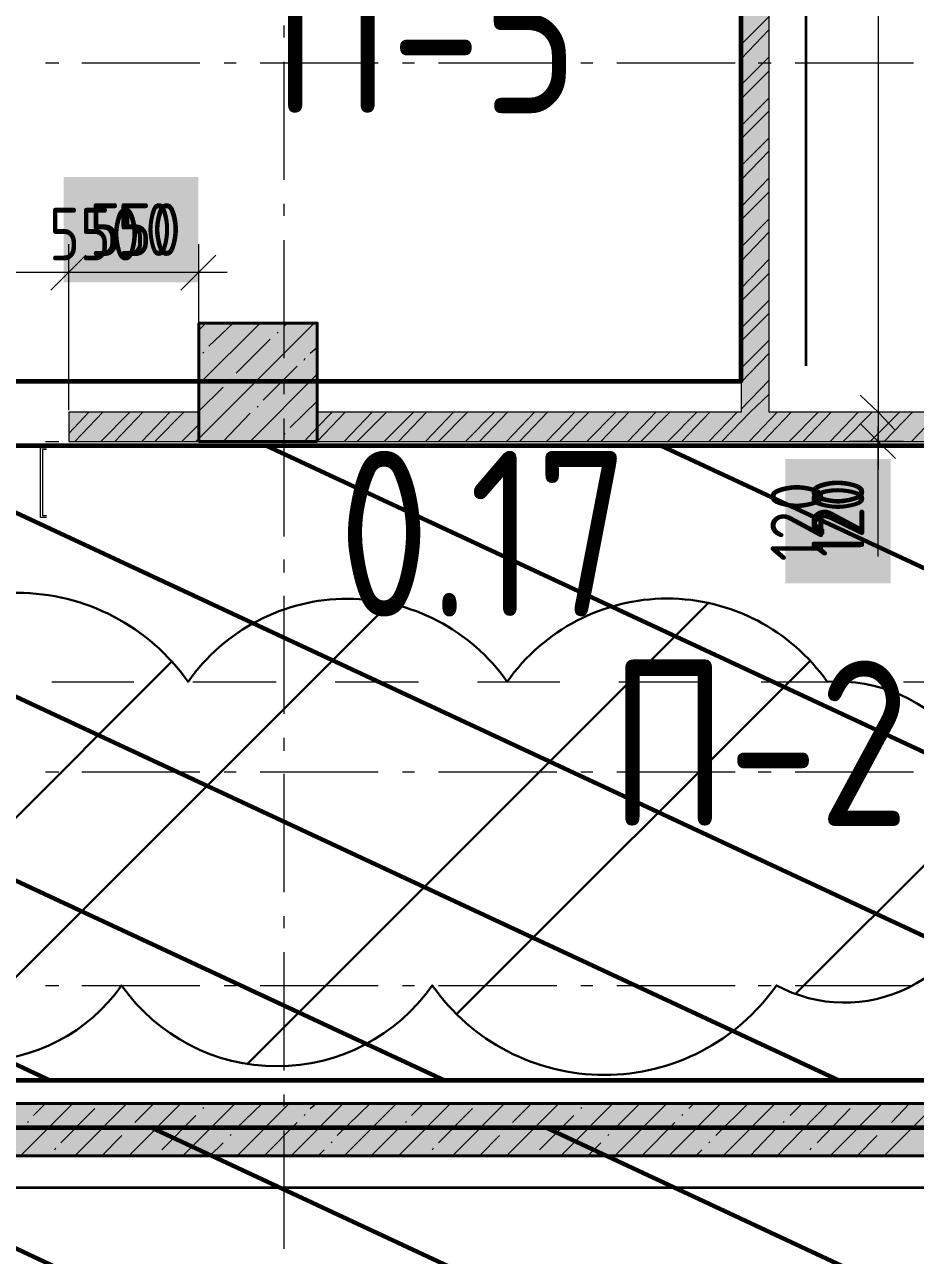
# Model space of a CAD drawing. Header units: millimetres. Extents: x -164500 to 426394, y -23753 to 102118.
# Drawn here: x -41273 to -37507, y 10530 to 15734 of the extents above; entities that cross this region are included whole.
import ezdxf

# ---------------------------------------------------------------- set-up
doc = ezdxf.new("R2010")
doc.units = ezdxf.units.MM
for name, color, linetype, lineweight in [('0) шлифовка', 5, 'Continuous', 60), ('168 поз пол п2 железение', 5, 'Continuous', 30), ('192 подвал стенки 0.2м гидроиз', 6, 'Continuous', 60), ('389 П-1', 210, 'Continuous', 35)]:
    doc.layers.add(name, color=color, linetype=linetype, lineweight=lineweight)
doc.layers.add('PDF _Геометрия', color=7, linetype='Continuous', true_color=0x1f1f1f)
doc.layers.add('PDF _Сплошная заливка', color=7, linetype='Continuous', true_color=0xffffff)
doc.layers.add('PDF _Текст', color=7, linetype='Continuous')
doc.styles.get("Standard").update_dxf_attribs({"font": 'ГОСТ тип А.ttf'})
doc.styles.add('СПДС', font='ГОСТ тип А.ttf', dxfattribs={"width": 0.9})
doc.linetypes.add('зигзаг', pattern='A,0.00254,-5.08,[131,ltypeshp.shx,S=5.08,R=0,X=-5.08,Y=0],-10.16,[131,ltypeshp.shx,S=5.08,R=180,X=5.08,Y=0],-5.08', length=20.32254)
pattern_1 = [(155, (205553.123366, 26878.999876), (-297.8824817879321, -638.8110436927827), [])]

msp = doc.modelspace()

# ---------------------------------------------------------------- hatches: boundary and pattern name
at = {"layer": '0) шлифовка', "true_color": 0x2776bb}
h = msp.add_hatch(dxfattribs=at)
h.set_pattern_fill('ANSI31', color=152, scale=222, angle=110)
h.set_pattern_definition(pattern_1)
h.paths.add_polyline_path([(-45589.63552821949, 13954.70428509475), (-34922.52293063415, 13954.70428509475), (-34922.52293063415, 11268.86259055953), (-45589.63552821949, 11268.86259055953)])
h = msp.add_hatch(dxfattribs=at)
h.set_pattern_fill('ANSI31', color=152, scale=222, angle=110)
h.set_pattern_definition(pattern_1)
h.paths.add_polyline_path([(-31300.44935203256, 966.0755219542325), (-66546.82616380643, 966.0755219542334), (-66546.82616380643, 11069.75445230607), (-31300.44935203256, 11069.75445230607)])
at = {"layer": '168 поз пол п2 железение'}
h = msp.add_hatch(dxfattribs=at)
h.set_pattern_fill('ANSI32', color=256, scale=150)
h.set_pattern_definition([(45, (205553.123366, 26878.999876), (-1010.27881362028, 1010.27881362028), []), (45, (206226.642866, 26878.999876), (-1010.27881362028, 1010.27881362028), [])])
edge = h.paths.add_edge_path()
edge.add_arc((-42987.61818561728, 12247.36604172323), 703.2282171875722, 125.00000004974501, 234.99999995025502, ccw=False)
edge.add_arc((-42663.19200139817, 12411.81324562704), 836.1119513036081, 40.50925848040629, 150.5092583809161, ccw=False)
edge.add_arc((-41304.67405084806, 12448.80240436002), 882.4017401475452, 35.000000049744926, 144.9999999502548, ccw=False)
edge.add_arc((-39907.14790552223, 12482.49375309218), 823.6626662331382, 35.000000049744926, 144.9999999502548, ccw=False)
edge.add_arc((-38555.96295376561, 12481.25085748678), 825.8295885909891, 35.00000004974498, 144.999999950255, ccw=False)
edge.add_arc((-37836.39566903925, 12299.66304086467), 656.679296901274, -16.237897656481323, 93.7621022440286, ccw=False)
edge.add_arc((-37805.66268115471, 12204.60492304532), 606.2548321195458, 241.5997048914091, 351.59970479191924, ccw=False)
edge.add_arc((-38821.59066026151, 12180.76924119121), 888.205996463196, 215.000000049745, 324.999999950255, ccw=False)
edge.add_arc((-40205.91812364328, 12131.17770653565), 801.7457943852462, 215.0000000497452, 324.99999995025513, ccw=False)
edge.add_arc((-41476.42755838735, 12101.07299940766), 749.2598392749042, 215.000000049745, 324.999999950255, ccw=False)
edge.add_arc((-42740.57930396663, 12126.72600464865), 793.9844890049113, 215.0000000497449, 324.99999995025485, ccw=False)
at = {"layer": 'PDF _Сплошная заливка', "linetype": 'зигзаг', "transparency": 33554559}
h = msp.add_hatch(color=256, dxfattribs=at)
h.paths.add_polyline_path([(-38243.8161302075, 17915.68533307044), (-38125.19851594188, 17915.68533307044), (-38125.19851594188, 21728.39436316303), (-38243.8161302075, 21728.39436316303)])
h.paths.add_polyline_path([(-38125.19851594188, 17911.44898970624), (-38243.8161302075, 17911.44898970624), (-38243.8161302075, 14094.50361621539), (-38125.19851594188, 14094.50361621539)])
h = msp.add_hatch(color=256, dxfattribs=at)
h.paths.add_polyline_path([(-42488.63218375464, 13971.64965855153), (-42488.63218375464, 14094.50361621539), (-45089.7470109378, 14094.50361621539), (-45089.7470109378, 13971.64965855153)])
h.paths.add_polyline_path([(-41086.40252932016, 14094.50361621539), (-41086.40252932016, 13971.64965855153), (-40535.67789163406, 13971.64965855153), (-40535.67789163406, 14094.50361621539)])
h = msp.add_hatch(color=256, dxfattribs=at)
h.paths.add_polyline_path([(-37303.34790277695, 13971.64965855153), (-37303.34790277695, 14094.50361621539), (-40035.78937435237, 14094.50361621539), (-40035.78937435237, 13971.64965855153)])
h.paths.add_polyline_path([(-36206.13497076895, 14094.50361621539), (-36206.13497076895, 13971.64965855153), (-35202.12159284139, 13971.64965855153), (-35202.12159284139, 14094.50361621539)])

# ---------------------------------------------------------------- linework, layer by layer
at = {"layer": '0) шлифовка'}
for points in [[(-45589.63552821949, 13954.70428509475), (-34922.52293063415, 13954.70428509475), (-34922.52293063415, 11268.86259055953), (-45589.63552821949, 11268.86259055953)], [(-31300.44935203256, 966.0755219542325), (-66546.82616380643, 966.0755219542334), (-66546.82616380643, 11069.75445230607), (-31300.44935203256, 11069.75445230607)]]:
    msp.add_lwpolyline(points, close=True, dxfattribs=at)
at = {"layer": '168 поз пол п2 железение'}
msp.add_lwpolyline([(-43390.97332087337, 11671.31521036253, -0.52056705), (-43390.97332087337, 12823.41687308393, -0.52056705), (-42027.49523973466, 12954.92725053138, -0.52056705), (-40581.85286196145, 12954.92725053138, -0.52056705), (-39232.442949083, 12954.92725053138, -0.52056705), (-37879.48295844821, 12954.92725053138, -0.52056705), (-37205.91200533231, 12116.03829096034, -0.52056705), (-38094.01490295125, 11671.31521036253, -0.52056705), (-39549.16641757176, 11671.31521036253, -0.52056705), (-40862.66982971479, 11671.31521036253, -0.52056705), (-42090.1852870599, 11671.31521036253, -0.52056705)], format="xyb", close=True, dxfattribs=at)
at = {"layer": '192 подвал стенки 0.2м гидроиз'}
msp.add_lwpolyline([(-45089.7470109378, 14594.39213349709), (-45089.7470109378, 14225.83026053954), (-38243.8161302075, 14225.83026053954), (-38243.8161302075, 21584.35868867818), (-45089.7470109378, 21584.35868867818), (-45089.7470109378, 19178.11565635021)], dxfattribs=at)
at = {"layer": '389 П-1'}
for points in [[(-37968.12859091331, 14290.8295413719), (-37968.12859091331, 21516.42483525973), (-36227.04024941527, 21516.42483525973), (-36227.04024941527, 21207.32134795334), (-35037.57255727408, 21207.32134795334), (-35037.57255727408, 21511.60706450668), (-31457.16337860964, 21511.60706450668), (-31457.16337860964, 19917.16680966067), (-35414.8826435614, 19917.16680966067), (-35414.8826435614, 19043.1208619168), (-35041.88353316748, 19043.1208619168), (-35041.88353316748, 14594.33876599907), (-35343.55833809433, 14594.33876599907), (-35343.55833809433, 14230.88122656103), (-36206.13497076895, 14230.88122656103)], [(-48510.89859838673, 9751.818241705709), (-48510.89859838673, 10816.26812290802), (-31637.6784466969, 10816.26812290802), (-31637.6784466969, 1118.543352336328), (-48510.89859838673, 1118.543352336328), (-48510.89859838673, 8371.203727644204)]]:
    msp.add_lwpolyline(points, dxfattribs=at)
at = {"layer": 'PDF _Геометрия', "color": 7, "lineweight": 9}
for points in [[(-37663.43708893798, 21847.01197742864), (-37663.43708893798, 17911.44898970624), (-37663.43708893798, 14094.50361621539), (-37663.43708893798, 13853.03204428592)], [(-40175.58870547303, 15678.89603537843), (-40175.58870547303, 15729.73215578285)], [(-41183.83842676479, 15572.9874512054), (-41128.76596299617, 15572.9874512054)], [(-41031.33006555155, 15572.9874512054), (-40531.44154826987, 15572.9874512054)], [(-40429.76930749509, 15572.9874512054), (-40378.93318709069, 15572.9874512054)], [(-40277.26094628185, 15572.9874512054), (-39777.37242900017, 15572.9874512054)], [(-40175.58870547303, 15077.33527728792), (-40175.58870547303, 15577.2237945696)], [(-39675.70018815729, 15572.9874512054), (-39624.86406778694, 15572.9874512054)], [(-39523.19182697812, 15572.9874512054), (-39023.30330973049, 15572.9874512054)], [(-38921.6310688876, 15572.9874512054), (-38870.79494851724, 15572.9874512054)], [(-38769.12270767437, 15572.9874512054), (-38269.23419039267, 15572.9874512054)], [(-38171.7982929821, 15572.9874512054), (-38116.72582917944, 15572.9874512054)], [(-38015.05358840467, 15572.9874512054), (-37515.16507112299, 15572.9874512054)], [(-40175.58870547303, 14924.82691607468), (-40175.58870547303, 14975.66303651315)], [(-41086.40252932016, 14102.9763029438), (-41086.40252932016, 14687.59168754346), (-41086.40252932016, 14806.20930180907)], [(-40535.67789163406, 14471.53817583322), (-40535.67789163406, 14687.59168754346), (-40535.67789163406, 14806.20930180907)], [(-40175.58870547303, 14323.26615801822), (-40175.58870547303, 14823.15467529991)], [(-42607.24979802023, 14687.59168754346), (-41086.40252932016, 14687.59168754346), (-40417.06027736845, 14687.59168754346)], [(-40175.58870547303, 14170.757796805), (-40175.58870547303, 14225.83026053954)], [(-40175.58870547303, 13569.19703871448), (-40175.58870547303, 14069.0855559621)], [(-37557.528504799, 14094.50361621539), (-37663.43708893798, 14094.50361621539), (-37786.29104660184, 14094.50361621539)], [(-37663.43708893798, 13484.4701713965), (-37663.43708893798, 13925.04988151132), (-37663.43708893798, 14035.19480904853)], [(-41183.83842676479, 13971.64965855153), (-41128.76596299617, 13971.64965855153)], [(-41031.33006555155, 13971.64965855153), (-40531.44154826987, 13971.64965855153)], [(-40429.76930749509, 13971.64965855153), (-40378.93318709069, 13971.64965855153)], [(-40277.26094628185, 13971.64965855153), (-39777.37242900017, 13971.64965855153)], [(-39675.70018815729, 13971.64965855153), (-39624.86406778694, 13971.64965855153)], [(-39523.19182697812, 13971.64965855153), (-39023.30330973049, 13971.64965855153)], [(-38921.6310688876, 13971.64965855153), (-38870.79494851724, 13971.64965855153)], [(-38769.12270767437, 13971.64965855153), (-38269.23419039267, 13971.64965855153)], [(-38171.7982929821, 13971.64965855153), (-38116.72582917944, 13971.64965855153)], [(-38015.05358840467, 13971.64965855153), (-37515.16507112299, 13971.64965855153)], [(-37557.528504799, 13971.64965855153), (-37663.43708893798, 13971.64965855153), (-37786.29104660184, 13971.64965855153)], [(-40175.58870547303, 13416.6886775353), (-40175.58870547303, 13471.76114126985)], [(-40175.58870547303, 12819.36426277493), (-40175.58870547303, 13319.25278005661)], [(-40175.58870547303, 12662.6195581975), (-40175.58870547303, 12717.69202200016)], [(-41183.83842676479, 12573.65634751532), (-41128.76596299617, 12573.65634751532)], [(-41031.33006555155, 12573.65634751532), (-40531.44154826987, 12573.65634751532)], [(-40429.76930749509, 12573.65634751532), (-40378.93318709069, 12573.65634751532)], [(-40277.26094628185, 12573.65634751532), (-39777.37242900017, 12573.65634751532)], [(-40175.58870547303, 12065.29514350525), (-40175.58870547303, 12565.18366078693)], [(-39675.70018815729, 12573.65634751532), (-39624.86406778694, 12573.65634751532)], [(-39523.19182697812, 12573.65634751532), (-39023.30330973049, 12573.65634751532)], [(-38921.6310688876, 12573.65634751532), (-38870.79494851724, 12573.65634751532)], [(-38769.12270767437, 12573.65634751532), (-38269.23419039267, 12573.65634751532)], [(-38171.7982929821, 12573.65634751532), (-38116.72582917944, 12573.65634751532)], [(-38015.05358840467, 12573.65634751532), (-37515.16507112299, 12573.65634751532)], [(-40175.58870547303, 11912.786782292), (-40175.58870547303, 11963.62290269641)], [(-40175.58870547303, 11311.2260242015), (-40175.58870547303, 11811.11454151723)], [(-41183.83842676479, 11671.31521036253), (-41128.76596299617, 11671.31521036253)], [(-41031.33006555155, 11671.31521036253), (-40531.44154826987, 11671.31521036253)], [(-40429.76930749509, 11671.31521036253), (-40378.93318709069, 11671.31521036253)], [(-40277.26094628185, 11671.31521036253), (-39777.37242900017, 11671.31521036253)], [(-39675.70018815729, 11671.31521036253), (-39624.86406778694, 11671.31521036253)], [(-39523.19182697812, 11671.31521036253), (-39023.30330973049, 11671.31521036253)], [(-38921.6310688876, 11671.31521036253), (-38870.79494851724, 11671.31521036253)], [(-38769.12270767437, 11671.31521036253), (-38269.23419039267, 11671.31521036253)], [(-38171.7982929821, 11671.31521036253), (-38116.72582917944, 11671.31521036253)], [(-38015.05358840467, 11671.31521036253), (-37515.16507112299, 11671.31521036253)], [(-40175.58870547303, 11158.7176630223), (-40175.58870547303, 11209.55378339266)], [(-41183.83842676479, 11069.75445230607), (-41128.76596299617, 11069.75445230607)], [(-41031.33006555155, 11069.75445230607), (-40531.44154826987, 11069.75445230607)], [(-40429.76930749509, 11069.75445230607), (-40378.93318709069, 11069.75445230607)], [(-40277.26094628185, 11069.75445230607), (-39777.37242900017, 11069.75445230607)], [(-40175.58870547303, 10557.1569049318), (-40175.58870547303, 11057.04542217943)], [(-39675.70018815729, 11069.75445230607), (-39624.86406778694, 11069.75445230607)], [(-39523.19182697812, 11069.75445230607), (-39023.30330973049, 11069.75445230607)], [(-38921.6310688876, 11069.75445230607), (-38870.79494851724, 11069.75445230607)], [(-38769.12270767437, 11069.75445230607), (-38269.23419039267, 11069.75445230607)], [(-38171.7982929821, 11069.75445230607), (-38116.72582917944, 11069.75445230607)], [(-38015.05358840467, 11069.75445230607), (-37515.16507112299, 11069.75445230607)]]:
    msp.add_lwpolyline(points, dxfattribs=at)
at = {"layer": 'PDF _Геометрия', "color": 16, "lineweight": 9, "true_color": 0x800000}
msp.add_lwpolyline([(-38243.8161302075, 17911.44898970624), (-38243.8161302075, 14094.50361621539), (-40035.78937435237, 14094.50361621539), (-40035.78937435237, 13971.64965855153), (-37303.34790277695, 13971.64965855153), (-37303.34790277695, 14094.50361621539), (-38125.19851594188, 14094.50361621539), (-38125.19851594188, 17911.44898970624)], dxfattribs=at)
at = {"layer": 'PDF _Геометрия', "color": 15, "lineweight": 9, "true_color": 0xa54a4a}
for points in [[(-38243.8161302075, 15649.24163179499), (-38125.19851594188, 15767.85924609466)], [(-38243.8161302075, 15589.93282469625), (-38125.19851594188, 15712.786782292)], [(-38243.8161302075, 15479.78789712497), (-38125.19851594188, 15598.40551139059)], [(-38243.8161302075, 15420.47908999217), (-38125.19851594188, 15539.09670429184)], [(-38243.8161302075, 15306.09781909076), (-38125.19851594188, 15424.71543335636)], [(-38243.8161302075, 15251.02535532213), (-38125.19851594188, 15369.64296958775)], [(-38243.8161302075, 15136.64408442073), (-38125.19851594188, 15255.26169868634)], [(-38243.8161302075, 15077.33527728792), (-38125.19851594188, 15200.18923495178)], [(-38243.8161302075, 14962.95400638651), (-38125.19851594188, 15085.80796405036)], [(-38243.8161302075, 14907.8815426179), (-38125.19851594188, 15026.4991568835)], [(-38243.8161302075, 14793.50027171648), (-38125.19851594188, 14912.11788598209)], [(-38243.8161302075, 14734.19146458367), (-38125.19851594188, 14857.04542221348)], [(-38243.8161302075, 14619.81019368226), (-38125.19851594188, 14742.66415131206)], [(-38243.8161302075, 14564.73772987958), (-38125.19851594188, 14683.35534417925)], [(-38243.8161302075, 14450.35645897818), (-38125.19851594188, 14568.97407327785)], [(-38243.8161302075, 14395.28399524363), (-38125.19851594188, 14513.90160950923)], [(-38243.8161302075, 14280.90272434221), (-38125.19851594188, 14399.52033860781)], [(-38243.8161302075, 14221.59391717535), (-38125.19851594188, 14344.44787483921)], [(-38243.8161302075, 14107.21264627393), (-38125.19851594188, 14230.06660393779)], [(-38324.30665419534, 13971.64965855153), (-38205.68903989567, 14094.50361621539), (-38125.19851594188, 14170.757796805)], [(-41086.40252932016, 14005.54040549916), (-41001.67566200218, 14094.50361621539)], [(-41060.98446913499, 13971.64965855153), (-40942.36685483532, 14094.50361621539)], [(-40950.83954159776, 13971.64965855153), (-40827.9855839339, 14094.50361621539)], [(-40891.53073446495, 13971.64965855153), (-40772.91312019934, 14094.50361621539)], [(-40777.14946356355, 13971.64965855153), (-40658.53184929793, 14094.50361621539)], [(-40722.07699979492, 13971.64965855153), (-40599.22304213107, 14094.50361621539)], [(-40035.78937435237, 14030.95846568434), (-39972.24422388944, 14094.50361621539)], [(-40035.78937435237, 13971.64965855153), (-39917.17176008677, 14094.50361621539)], [(-39921.40810345096, 13971.64965855153), (-39802.79048918535, 14094.50361621539)], [(-39866.33563968235, 13971.64965855153), (-39743.48168205254, 14094.50361621539)], [(-39751.95436878093, 13971.64965855153), (-39629.10041115113, 14094.50361621539)], [(-39692.64556164814, 13971.64965855153), (-39574.02794738252, 14094.50361621539)], [(-39578.26429074672, 13971.64965855153), (-39459.6466764811, 14094.50361621539)], [(-39523.19182697812, 13971.64965855153), (-39400.3378693483, 14094.50361621539)], [(-39408.8105560767, 13971.64965855153), (-39285.95659844689, 14094.50361621539)], [(-39349.50174894389, 13971.64965855153), (-39230.88413467827, 14094.50361621539)], [(-39235.12047804247, 13971.64965855153), (-39116.50286377686, 14094.50361621539)], [(-39180.0480142398, 13971.64965855153), (-39061.43040000825, 14094.50361621539)], [(-39065.66674333838, 13971.64965855153), (-38947.04912910683, 14094.50361621539)], [(-39010.59427960384, 13971.64965855153), (-38887.74032197404, 14094.50361621539)], [(-38896.21300870243, 13971.64965855153), (-38773.35905103855, 14094.50361621539)], [(-38836.90420153557, 13971.64965855153), (-38718.286587304, 14094.50361621539)], [(-38722.52293063415, 13971.64965855153), (-38603.9053164026, 14094.50361621539)], [(-38667.45046689959, 13971.64965855153), (-38544.59650923572, 14094.50361621539)], [(-38553.06919599818, 13971.64965855153), (-38430.21523833431, 14094.50361621539)], [(-38493.76038883132, 13971.64965855153), (-38375.14277459976, 14094.50361621539)], [(-38379.3791179299, 13971.64965855153), (-38260.76150369835, 14094.50361621539)], [(-38209.92538329393, 13971.64965855153), (-38091.30776899426, 14094.50361621539)], [(-38150.61657612707, 13971.64965855153), (-38031.99896189552, 14094.50361621539)], [(-38040.47164858985, 13971.64965855153), (-37917.6176909941, 14094.50361621539)], [(-37981.16284145704, 13971.64965855153), (-37862.54522719143, 14094.50361621539)], [(-37866.78157055563, 13971.64965855153), (-37748.16395629001, 14094.50361621539)], [(-37811.70910678702, 13971.64965855153), (-37688.85514919127, 14094.50361621539)], [(-37697.3278358856, 13971.64965855153), (-37574.4738782558, 14094.50361621539)], [(-37638.01902875279, 13971.64965855153), (-37519.40141448719, 14094.50361621539)], [(-37523.63775785138, 13971.64965855153), (-37405.02014358577, 14094.50361621539)], [(-40607.69572889351, 13971.64965855153), (-40535.67789163406, 14043.66749577692)], [(-40548.38692176071, 13971.64965855153), (-40535.67789163406, 13984.35868867818)]]:
    msp.add_lwpolyline(points, dxfattribs=at)
at = {"layer": 'PDF _Геометрия', "color": 7, "lineweight": 18}
for points in [[(-41014.38469209477, 14759.60952476886), (-41086.40252932016, 14687.59168754346), (-41162.65670990974, 14611.3375069198)], [(-40463.66005440867, 14759.60952476886), (-40535.67789163406, 14687.59168754346), (-40611.93207225771, 14611.3375069198)], [(-37591.41925171258, 14018.24943559175), (-37663.43708893798, 14094.50361621539), (-37739.69126956162, 14166.52145344079)], [(-37591.41925171258, 13899.63182132613), (-37663.43708893798, 13971.64965855153), (-37739.69126956162, 14047.90383917519)]]:
    msp.add_lwpolyline(points, dxfattribs=at)
at = {"layer": 'PDF _Геометрия', "lineweight": 9}
for points in [[(-40535.67789163406, 14441.88377228384), (-40506.02348808468, 14471.53817583322)], [(-40535.67789163406, 14213.12123048101), (-40277.26094628185, 14471.53817583322)], [(-40535.67789163406, 13984.35868867818), (-40048.49840447903, 14471.53817583322)], [(-40493.31445799211, 14374.10227838858), (-40391.64221718327, 14471.53817583322)], [(-40175.58870547303, 14458.82914574062), (-40162.87967538045, 14471.53817583322)], [(-40205.24310905646, 14429.1747421572), (-40201.00676569226, 14433.41108555545)], [(-40378.93318709069, 14259.72100748716), (-40234.89751260584, 14403.75668197202)], [(-40065.44377793581, 14344.44787483921), (-40035.78937435237, 14369.86593505844)], [(-40518.73251817728, 14344.44787483921), (-40514.49617477902, 14348.68421820341)], [(-40090.86183815505, 14314.79347125578), (-40086.62549479085, 14323.26615801822)], [(-40264.55191615521, 14145.33973658576), (-40120.51624170442, 14289.3754110706)], [(-40404.35124727586, 14230.06660393779), (-40400.11490387761, 14234.30294730199)], [(-40319.62437995788, 13971.64965855153), (-40035.78937435237, 14255.48466415703)], [(-40535.67789163406, 14098.73995957959), (-40434.0056508593, 14200.41220035437)], [(-40289.96997637444, 14115.68533303637), (-40285.73363297619, 14119.92167640058)], [(-40150.17064525379, 14030.95846568434), (-40035.78937435237, 14141.10339325561)], [(-40434.0056508593, 13971.64965855153), (-40319.62437995788, 14090.26727281714)], [(-40175.58870547303, 14001.30406210091), (-40171.35236207477, 14005.54040549916)], [(-40090.86183815505, 13971.64965855153), (-40035.78937435237, 14030.95846568434)], [(-40205.24310905646, 13971.64965855153), (-40205.24310905646, 13975.88600191572)], [(-41289.7470109378, 10951.1368380064), (-41069.45715586338, 11171.42669308084)], [(-41234.6745471692, 11120.59057271049), (-41183.83842676479, 11171.42669308084)], [(-41120.29327626778, 11006.20930180907), (-40976.25760178294, 11150.24497625986)], [(-41060.98446913499, 10951.1368380064), (-40840.69461406054, 11171.42669308084)], [(-40832.22192733215, 10951.1368380064), (-40611.93207225771, 11171.42669308084)], [(-40806.80386711292, 11090.9361691611), (-40726.31334315913, 11171.42669308084)], [(-40603.45938549525, 10951.1368380064), (-40383.16953045488, 11171.42669308084)], [(-40518.73251817728, 11150.24497625986), (-40514.49617477902, 11154.48131965812)], [(-40378.93318709069, 11065.51810894187), (-40268.78825955346, 11171.42669308084)], [(-40374.69684369244, 10951.1368380064), (-40154.40698865204, 11171.42669308084)], [(-40145.9343018896, 10951.1368380064), (-39925.64444681516, 11171.42669308084)], [(-40065.44377793581, 11150.24497625986), (-40040.02571775063, 11171.42669308084)], [(-39951.0625070344, 11035.86370535845), (-39811.26317591374, 11171.42669308084)], [(-39921.40810345096, 10951.1368380064), (-39701.11824841058, 11171.42669308084)], [(-39692.64556164814, 10951.1368380064), (-39472.3557065737, 11171.42669308084)], [(-39637.57309787952, 11120.59057271049), (-39586.73697747511, 11171.42669308084)], [(-39523.19182697812, 11006.20930180907), (-39379.15615249326, 11150.24497625986)], [(-39463.88301984531, 10951.1368380064), (-39243.59316477086, 11171.42669308084)], [(-39235.12047804247, 10951.1368380064), (-39014.83062296803, 11171.42669308084)], [(-39209.70241785729, 11090.9361691611), (-39129.21189386945, 11171.42669308084)], [(-39006.35793623964, 10951.1368380064), (-38786.0680811652, 11171.42669308084)], [(-38921.6310688876, 11150.24497625986), (-38917.39472552341, 11154.48131965812)], [(-38777.59539443681, 10951.1368380064), (-38557.30553936238, 11171.42669308084)], [(-38777.59539443681, 11065.51810894187), (-38671.6868102638, 11171.42669308084)], [(-38548.83285263398, 10951.1368380064), (-38328.54299755955, 11171.42669308084)], [(-38464.10598528195, 11150.24497625986), (-38442.92426846096, 11171.42669308084)], [(-38349.72471438053, 11035.86370535845), (-38214.16172665813, 11171.42669308084)], [(-38320.07031079709, 10951.1368380064), (-38099.78045575671, 11171.42669308084)], [(-38091.30776899426, 10951.1368380064), (-37875.25425731808, 11171.42669308084)], [(-38036.23530522565, 11120.59057271049), (-37985.3991848553, 11171.42669308084)], [(-37921.85403432423, 11006.20930180907), (-37782.05470323765, 11150.24497625986)], [(-37866.78157055563, 10951.1368380064), (-37646.49171551525, 11171.42669308084)], [(-37638.01902875279, 10951.1368380064), (-37417.72917371242, 11171.42669308084)], [(-37608.36462520342, 11090.9361691611), (-37532.11044461383, 11171.42669308084)], [(-41260.09260738843, 11090.9361691611), (-41255.85626399018, 11095.17251249126)], [(-40692.4225962115, 10976.5548982597), (-40548.38692176071, 11120.59057271049)], [(-40260.31557279102, 10951.1368380064), (-40120.51624170442, 11090.9361691611)], [(-40090.86183815505, 11120.59057271049), (-40086.62549479085, 11124.82691607468)], [(-39662.99115809875, 11090.9361691611), (-39658.75481473457, 11095.17251249126)], [(-39095.32114695587, 10976.5548982597), (-38951.28547243697, 11120.59057271049)], [(-38663.21412353539, 10951.1368380064), (-38523.41479241474, 11090.9361691611)], [(-38493.76038883132, 11120.59057271049), (-38489.52404550118, 11124.82691607468)], [(-38065.88970880909, 11090.9361691611), (-38061.65336544489, 11095.17251249126)], [(-40946.60319823357, 10951.1368380064), (-40861.87633088153, 11035.86370535845)], [(-40832.22192733215, 11065.51810894187), (-40827.9855839339, 11069.75445230607)], [(-40404.35124727586, 11035.86370535845), (-40400.11490387761, 11040.10004872263)], [(-39807.02683254956, 10951.1368380064), (-39692.64556164814, 11065.51810894187)], [(-39349.50174894389, 10951.1368380064), (-39264.77488159185, 11035.86370535845)], [(-39235.12047804247, 11065.51810894187), (-39230.88413467827, 11069.75445230607)], [(-38807.24979798618, 11035.86370535845), (-38803.01345462199, 11040.10004872263)], [(-38205.68903989567, 10951.1368380064), (-38095.54411235846, 11065.51810894187)], [(-37752.40029965421, 10951.1368380064), (-37667.67343233623, 11035.86370535845)], [(-37638.01902875279, 11065.51810894187), (-37633.78268538861, 11069.75445230607)], [(-41145.71133645297, 10976.5548982597), (-41141.47499308876, 10985.02758495403)], [(-40489.07811459384, 10951.1368380064), (-40434.0056508593, 11006.20930180907)], [(-39976.48056725363, 11006.20930180907), (-39972.24422388944, 11010.44564517326)], [(-39548.60988719735, 10976.5548982597), (-39544.37354383315, 10985.02758495403)], [(-38891.97666533822, 10951.1368380064), (-38836.90420153557, 11006.20930180907)], [(-38379.3791179299, 11006.20930180907), (-38375.14277459976, 11010.44564517326)], [(-37951.50843790767, 10976.5548982597), (-37947.27209454347, 10985.02758495403)], [(-40717.84065643074, 10951.1368380064), (-40713.60431303248, 10955.37318140466)], [(-40031.55303098819, 10951.1368380064), (-40006.134970803, 10976.5548982597)], [(-39120.73920714106, 10951.1368380064), (-39116.50286377686, 10955.37318140466)], [(-38434.45158169851, 10951.1368380064), (-38409.03352151332, 10976.5548982597)], [(-37523.63775785138, 10951.1368380064), (-37519.40141448719, 10955.37318140466)]]:
    msp.add_lwpolyline(points, dxfattribs=at)
at = {"layer": 'PDF _Геометрия', "color": 7, "lineweight": 40}
for points in [[(-40035.78937435237, 13971.64965855153), (-40035.78937435237, 14471.53817583322), (-40535.67789163406, 14471.53817583322), (-40535.67789163406, 13971.64965855153)], [(-44208.58759067411, 10951.1368380064), (-36803.45938549525, 10951.1368380064), (-36803.45938549525, 11171.42669308084), (-44208.58759067411, 11171.42669308084)]]:
    msp.add_lwpolyline(points, close=True, dxfattribs=at)
at = {"layer": 'PDF _Геометрия', "color": 16, "lineweight": 9, "true_color": 0x800000}
msp.add_lwpolyline([(-40535.67789163406, 14094.50361621539), (-41086.40252932016, 14094.50361621539), (-41086.40252932016, 13971.64965855153), (-40535.67789163406, 13971.64965855153)], close=True, dxfattribs=at)
at = {"layer": 'PDF _Геометрия', "color": 7, "lineweight": 9, "true_color": 0xffffff}
for points in [[(-41179.60208340059, 13649.68756266827), (-41205.02014358577, 13649.68756266827), (-41205.02014358577, 13946.23159836635), (-41179.60208340059, 13946.23159836635)], [(-41179.60208340059, 13937.75891163796), (-41196.54745689144, 13937.75891163796), (-41196.54745689144, 13658.16024939666), (-41179.60208340059, 13658.16024939666)]]:
    msp.add_lwpolyline(points, dxfattribs=at)
at = {"layer": 'PDF _Геометрия', "color": 8, "lineweight": 9, "true_color": 0x808080}
for points in [[(-41158.42036657961, 12954.92725053138), (-40811.04021051117, 12954.92725053138)], [(-40561.09595185329, 12954.92725053138), (-40209.4794523866, 12954.92725053138)], [(-39959.53519376279, 12954.92725053138), (-39607.9186942961, 12954.92725053138)], [(-39357.97443567228, 12954.92725053138), (-39010.59427960384, 12954.92725053138)], [(-38760.65002094596, 12954.92725053138), (-38409.03352151332, 12954.92725053138)], [(-38159.08926285546, 12954.92725053138), (-37807.47276342282, 12954.92725053138)], [(-37557.528504799, 12954.92725053138), (-37205.91200533231, 12954.92725053138)]]:
    msp.add_lwpolyline(points, dxfattribs=at)
at = {"layer": 'PDF _Сплошная заливка', "linetype": 'зигзаг', "lineweight": 5, "transparency": 33554559}
for points in [[(-40535.67789163406, 14471.53817583322), (-40535.67789163406, 13971.64965855153), (-40035.80631125571, 14471.53817583322), (-40035.80631125571, 13971.64965855153)], [(-44208.58759067411, 11171.42669308084), (-44208.58759067411, 10951.1368380064), (-36803.45938549525, 11171.42669308084), (-36803.45938549525, 10951.1368380064)]]:
    msp.add_solid(points, dxfattribs=at)

# ---------------------------------------------------------------- texts
at = {"char_height": 700, "attachment_point": 4}
for s, insert in [('П-5', (-40225.3382122711, 15709.43303103959)), ('0.17', (-39946.12866524782, 13581.52534538908)), ('П-2', (-38799.66534580931, 12694.8369001196))]:
    msp.add_mtext(s, dxfattribs=dict(at, insert=insert))
at = {"linetype": 'зигзаг', "insert": (-40996.12057898712, 14867.35831098568), "char_height": 222.8704319818283, "attachment_point": 4, "style": 'СПДС', "bg_fill": 1, "box_fill_scale": 1.5, "bg_fill_color": 7, "bg_fill_true_color": 16777215, "bg_fill_transparency": 0}
msp.add_mtext('550', dxfattribs=at)
at = {"linetype": 'зигзаг', "insert": (-37834.26127853327, 13483.42724654252), "char_height": 222.8704319818283, "attachment_point": 4, "rotation": 90, "style": 'СПДС', "bg_fill": 1, "box_fill_scale": 1.5, "bg_fill_color": 7, "bg_fill_true_color": 16777215, "bg_fill_transparency": 0}
msp.add_mtext('120', dxfattribs=at)
at = {"layer": 'PDF _Текст', "linetype": 'зигзаг', "char_height": 222.8704319818283, "attachment_point": 4}
for insert in [(-41169.56214907879, 14848.20617786156), (-40996.12057898712, 14867.35831098568)]:
    msp.add_mtext('550', dxfattribs=dict(at, insert=insert))
at = {"layer": 'PDF _Текст', "linetype": 'зигзаг', "char_height": 222.8704319818283, "attachment_point": 4, "rotation": 90}
for insert in [(-37834.26127853327, 13483.42724654252), (-38007.70284862495, 13464.27511341841)]:
    msp.add_mtext('120', dxfattribs=dict(at, insert=insert))

doc.saveas('drawing.dxf')
